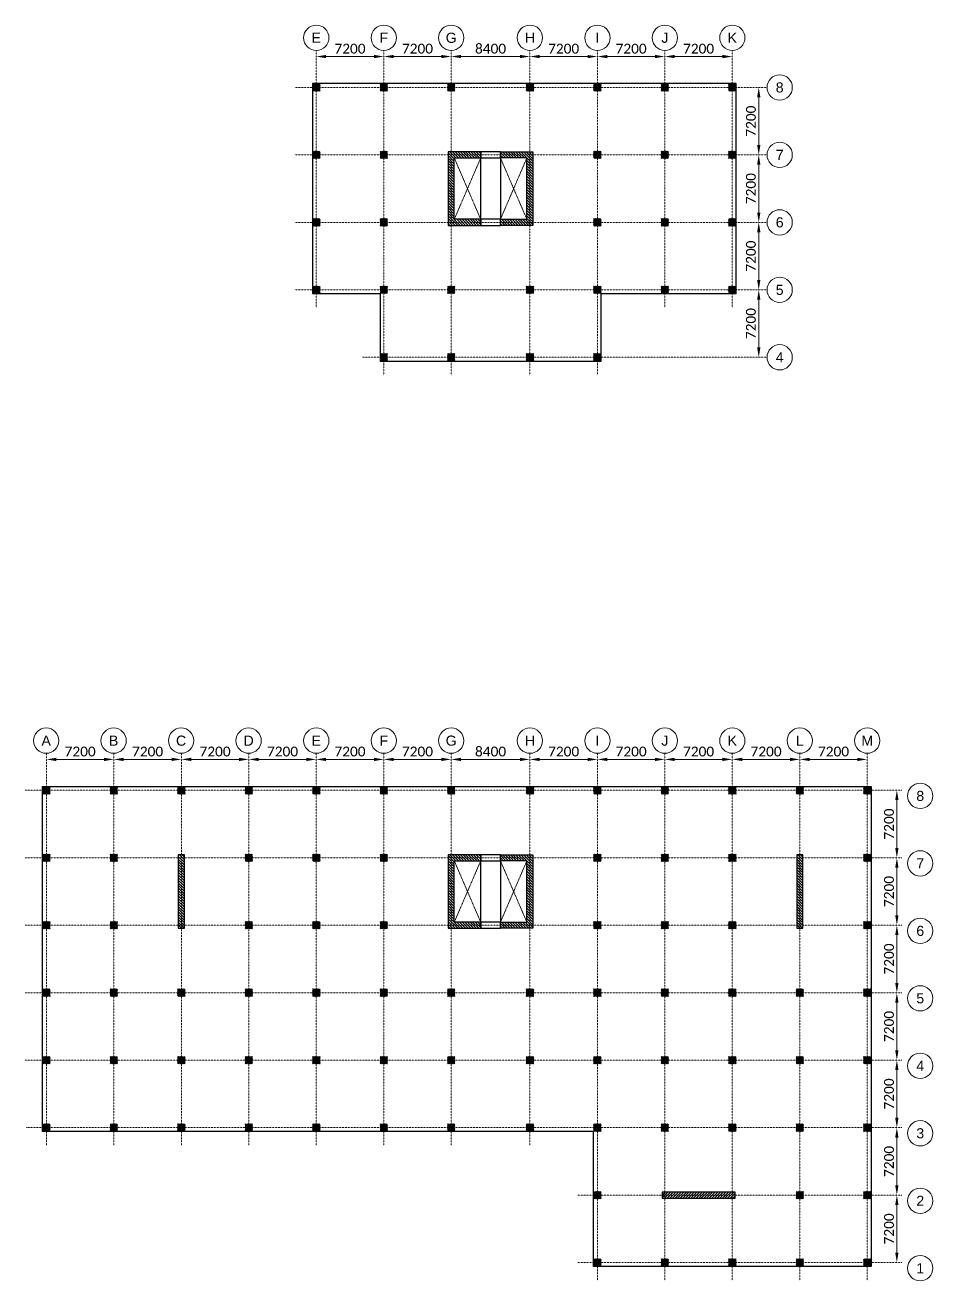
# Model space of a CAD drawing. Header units: inches. Extents: x -30573 to 11520, y -22457 to 4202.
# Drawn here: x -17164 to -13289, y -3703 to 1657 of the extents above; entities that cross this region are included whole.
import ezdxf
from ezdxf.enums import TextEntityAlignment as Align

# ---------------------------------------------------------------- set-up
doc = ezdxf.new("R2010")
doc.units = ezdxf.units.IN
doc.set_wipeout_variables(frame=1)
doc.header["$PDMODE"] = 35
doc.linetypes.add('CENTER2', pattern=[28.575, 19.05, -3.175, 3.175, -3.175])
doc.linetypes.add('HIDDEN2', pattern=[0.1875, 0.125, -0.0625])
doc.layers.get('0').update_dxf_attribs({"lineweight": 70})
doc.layers.get('Defpoints').update_dxf_attribs({"lineweight": 70})
for name, color, linetype, lineweight in [('CONCRETO2', 5, 'Continuous', 30), ('CONCRETO7', 8, 'Continuous', 9), ('Ejes', 8, 'CENTER2', 9), ('NOMBRE EJES', 1, 'Continuous', 13), ('PROY', 8, 'HIDDEN2', 9), ('TEXTO', 1, 'Continuous', 13)]:
    doc.layers.add(name, color=color, linetype=linetype, lineweight=lineweight)
doc.styles.add('C100', font='swisse.ttf', dxfattribs={"height": 0.4})
doc.styles.add('CopyA1_16_XL', font='calibri.ttf', dxfattribs={"height": 42})
doc.dimstyles.new('Copy-PONDERA1_16_XL', dxfattribs={"dimscale": 0, "dimtxt": 42, "dimasz": 42, "dimexe": 1.25, "dimexo": 0.625, "dimgap": 12, "dimtad": 1, "dimdec": 1, "dimrnd": 0.5, "dimzin": 1, "dimdsep": 46, "dimlunit": 4, "dimtxsty": 'CopyA1_16_XL', "dimcen": 0.5, "dimse1": 1, "dimse2": 1, "dimclrd": 256, "dimclrt": 256, "dimadec": 1, "dimazin": 0, "dimtfac": 1, "dimtdec": 1, "dimtmove": 0, "dimatfit": 3, "dimfxl": 1, "dimfrac": 2, "dimlwd": 13, "dimarcsym": 0})
pattern_1 = [(135, (-11898.007, -3720.769), (-5.61266, -5.61266), [])]
pattern_2 = [(135, (-11898.007, -720.769), (-5.61266, -5.61266), [])]

# ---------------------------------------------------------------- blocks, each defined once
blk = doc.blocks.new('*U254')
at = {"layer": 'NOMBRE EJES'}
blk.add_circle((0, -0.5), 0.5, dxfattribs=at)
at = {"layer": 'NOMBRE EJES', "style": 'C100'}
blk.add_attdef('EJE', text='', height=0.4, dxfattribs=at).set_placement((0, -0.5), align=Align.MIDDLE_CENTER)
blk = doc.blocks.new('*U255')
at = {"layer": 'NOMBRE EJES'}
blk.add_circle((0, -0.5), 0.5, dxfattribs=at)
at = {"layer": 'NOMBRE EJES', "style": 'C100'}
blk.add_attdef('EJE', text='', height=0.4, dxfattribs=at).set_placement((0, -0.5), align=Align.MIDDLE_CENTER)
blk = doc.blocks.new('C32x32')
blk.add_wipeout([(-16, -16), (16, -16), (16, 16), (-16, 16)]).dxf.layer = 'CONCRETO2'
at = {"layer": 'CONCRETO7'}
h = blk.add_hatch(dxfattribs=at)
h.set_pattern_fill('ANSI31', color=256)
h.set_pattern_definition([(45, (8374.7102, -1283.7708), (-2.245064, 2.245064), [])])
h.paths.add_polyline_path([(-16, -16), (16, -16), (16, 16), (-16, 16)])
blk = doc.blocks.new('*D1494')
at = {"layer": 'Defpoints', "color": 0, "transparency": 16777216}
for p in [(-15345.5, -1477.2), (-15009.5, -1477.2), (-15009.5, -1477.2)]:
    blk.add_point(p, dxfattribs=at)
at = {"layer": 'TEXTO', "lineweight": 13, "transparency": 16777216}
blk.add_line((-15303.5, -1477.2), (-15051.5, -1477.2), dxfattribs=at)
at = {"layer": 'TEXTO', "transparency": 16777216}
for points in [[(-15303.5, -1470.2), (-15303.5, -1484.2), (-15345.5, -1477.2)], [(-15051.5, -1470.2), (-15051.5, -1484.2), (-15009.5, -1477.2)]]:
    blk.add_solid(points, dxfattribs=at)
at = {"layer": 'TEXTO', "transparency": 16777216, "insert": (-15177.5, -1443.7), "char_height": 42, "attachment_point": 5, "style": 'CopyA1_16_XL'}
blk.add_mtext('8400', dxfattribs=at)
blk = doc.blocks.new('*D1495')
at = {"layer": 'Defpoints', "color": 0, "transparency": 16777216}
for p in [(-17073.5, -1477.2), (-16785.5, -1477.2), (-16785.5, -1477.2)]:
    blk.add_point(p, dxfattribs=at)
at = {"layer": 'TEXTO', "lineweight": 13, "transparency": 16777216}
blk.add_line((-17031.5, -1477.2), (-16827.5, -1477.2), dxfattribs=at)
at = {"layer": 'TEXTO', "transparency": 16777216}
for points in [[(-17031.5, -1470.2), (-17031.5, -1484.2), (-17073.5, -1477.2)], [(-16827.5, -1470.2), (-16827.5, -1484.2), (-16785.5, -1477.2)]]:
    blk.add_solid(points, dxfattribs=at)
at = {"layer": 'TEXTO', "transparency": 16777216, "insert": (-16929.5, -1443.7), "char_height": 42, "attachment_point": 5, "style": 'CopyA1_16_XL'}
blk.add_mtext('7200', dxfattribs=at)
blk = doc.blocks.new('*D1496')
at = {"layer": 'Defpoints', "color": 0, "transparency": 16777216}
for p in [(-13443.2, -3337), (-13443.2, -3337), (-13443.2, -3625)]:
    blk.add_point(p, dxfattribs=at)
at = {"layer": 'TEXTO', "lineweight": 13, "transparency": 16777216}
blk.add_line((-13443.2, -3583), (-13443.2, -3379), dxfattribs=at)
at = {"layer": 'TEXTO', "transparency": 16777216}
for points in [[(-13450.2, -3379), (-13436.2, -3379), (-13443.2, -3337)], [(-13450.2, -3583), (-13436.2, -3583), (-13443.2, -3625)]]:
    blk.add_solid(points, dxfattribs=at)
at = {"layer": 'TEXTO', "transparency": 16777216, "insert": (-13476.7, -3481), "char_height": 42, "attachment_point": 5, "rotation": 90, "style": 'CopyA1_16_XL'}
blk.add_mtext('7200', dxfattribs=at)
blk = doc.blocks.new('*D1478')
at = {"layer": 'Defpoints', "color": 0, "transparency": 16777216}
for p in [(-16785.5, -1477.2), (-16497.5, -1477.2), (-16497.5, -1477.2)]:
    blk.add_point(p, dxfattribs=at)
at = {"layer": 'TEXTO', "lineweight": 13, "transparency": 16777216}
blk.add_line((-16743.5, -1477.2), (-16539.5, -1477.2), dxfattribs=at)
at = {"layer": 'TEXTO', "transparency": 16777216}
for points in [[(-16743.5, -1470.2), (-16743.5, -1484.2), (-16785.5, -1477.2)], [(-16539.5, -1470.2), (-16539.5, -1484.2), (-16497.5, -1477.2)]]:
    blk.add_solid(points, dxfattribs=at)
at = {"layer": 'TEXTO', "transparency": 16777216, "insert": (-16641.5, -1443.7), "char_height": 42, "attachment_point": 5, "style": 'CopyA1_16_XL'}
blk.add_mtext('7200', dxfattribs=at)
blk = doc.blocks.new('*D1479')
at = {"layer": 'Defpoints', "color": 0, "transparency": 16777216}
for p in [(-16497.5, -1477.2), (-16209.5, -1477.2), (-16209.5, -1477.2)]:
    blk.add_point(p, dxfattribs=at)
at = {"layer": 'TEXTO', "lineweight": 13, "transparency": 16777216}
blk.add_line((-16455.5, -1477.2), (-16251.5, -1477.2), dxfattribs=at)
at = {"layer": 'TEXTO', "transparency": 16777216}
for points in [[(-16455.5, -1470.2), (-16455.5, -1484.2), (-16497.5, -1477.2)], [(-16251.5, -1470.2), (-16251.5, -1484.2), (-16209.5, -1477.2)]]:
    blk.add_solid(points, dxfattribs=at)
at = {"layer": 'TEXTO', "transparency": 16777216, "insert": (-16353.5, -1443.7), "char_height": 42, "attachment_point": 5, "style": 'CopyA1_16_XL'}
blk.add_mtext('7200', dxfattribs=at)
blk = doc.blocks.new('*D1480')
at = {"layer": 'Defpoints', "color": 0, "transparency": 16777216}
for p in [(-16209.5, -1477.2), (-15921.5, -1477.2), (-15921.5, -1477.2)]:
    blk.add_point(p, dxfattribs=at)
at = {"layer": 'TEXTO', "lineweight": 13, "transparency": 16777216}
blk.add_line((-16167.5, -1477.2), (-15963.5, -1477.2), dxfattribs=at)
at = {"layer": 'TEXTO', "transparency": 16777216}
for points in [[(-16167.5, -1470.2), (-16167.5, -1484.2), (-16209.5, -1477.2)], [(-15963.5, -1470.2), (-15963.5, -1484.2), (-15921.5, -1477.2)]]:
    blk.add_solid(points, dxfattribs=at)
at = {"layer": 'TEXTO', "transparency": 16777216, "insert": (-16065.5, -1443.7), "char_height": 42, "attachment_point": 5, "style": 'CopyA1_16_XL'}
blk.add_mtext('7200', dxfattribs=at)
blk = doc.blocks.new('*D1481')
at = {"layer": 'Defpoints', "color": 0, "transparency": 16777216}
for p in [(-15921.5, -1477.2), (-15633.5, -1477.2), (-15633.5, -1477.2)]:
    blk.add_point(p, dxfattribs=at)
at = {"layer": 'TEXTO', "lineweight": 13, "transparency": 16777216}
blk.add_line((-15879.5, -1477.2), (-15675.5, -1477.2), dxfattribs=at)
at = {"layer": 'TEXTO', "transparency": 16777216}
for points in [[(-15879.5, -1470.2), (-15879.5, -1484.2), (-15921.5, -1477.2)], [(-15675.5, -1470.2), (-15675.5, -1484.2), (-15633.5, -1477.2)]]:
    blk.add_solid(points, dxfattribs=at)
at = {"layer": 'TEXTO', "transparency": 16777216, "insert": (-15777.5, -1443.7), "char_height": 42, "attachment_point": 5, "style": 'CopyA1_16_XL'}
blk.add_mtext('7200', dxfattribs=at)
blk = doc.blocks.new('*D1482')
at = {"layer": 'Defpoints', "color": 0, "transparency": 16777216}
for p in [(-15633.5, -1477.2), (-15345.5, -1477.2), (-15345.5, -1477.2)]:
    blk.add_point(p, dxfattribs=at)
at = {"layer": 'TEXTO', "lineweight": 13, "transparency": 16777216}
blk.add_line((-15591.5, -1477.2), (-15387.5, -1477.2), dxfattribs=at)
at = {"layer": 'TEXTO', "transparency": 16777216}
for points in [[(-15591.5, -1470.2), (-15591.5, -1484.2), (-15633.5, -1477.2)], [(-15387.5, -1470.2), (-15387.5, -1484.2), (-15345.5, -1477.2)]]:
    blk.add_solid(points, dxfattribs=at)
at = {"layer": 'TEXTO', "transparency": 16777216, "insert": (-15489.5, -1443.7), "char_height": 42, "attachment_point": 5, "style": 'CopyA1_16_XL'}
blk.add_mtext('7200', dxfattribs=at)
blk = doc.blocks.new('*D1483')
at = {"layer": 'Defpoints', "color": 0, "transparency": 16777216}
for p in [(-15009.5, -1477.2), (-14721.5, -1477.2), (-14721.5, -1477.2)]:
    blk.add_point(p, dxfattribs=at)
at = {"layer": 'TEXTO', "lineweight": 13, "transparency": 16777216}
blk.add_line((-14967.5, -1477.2), (-14763.5, -1477.2), dxfattribs=at)
at = {"layer": 'TEXTO', "transparency": 16777216}
for points in [[(-14967.5, -1470.2), (-14967.5, -1484.2), (-15009.5, -1477.2)], [(-14763.5, -1470.2), (-14763.5, -1484.2), (-14721.5, -1477.2)]]:
    blk.add_solid(points, dxfattribs=at)
at = {"layer": 'TEXTO', "transparency": 16777216, "insert": (-14865.5, -1443.7), "char_height": 42, "attachment_point": 5, "style": 'CopyA1_16_XL'}
blk.add_mtext('7200', dxfattribs=at)
blk = doc.blocks.new('*D1484')
at = {"layer": 'Defpoints', "color": 0, "transparency": 16777216}
for p in [(-14721.5, -1477.2), (-14433.5, -1477.2), (-14433.5, -1477.2)]:
    blk.add_point(p, dxfattribs=at)
at = {"layer": 'TEXTO', "lineweight": 13, "transparency": 16777216}
blk.add_line((-14679.5, -1477.2), (-14475.5, -1477.2), dxfattribs=at)
at = {"layer": 'TEXTO', "transparency": 16777216}
for points in [[(-14679.5, -1470.2), (-14679.5, -1484.2), (-14721.5, -1477.2)], [(-14475.5, -1470.2), (-14475.5, -1484.2), (-14433.5, -1477.2)]]:
    blk.add_solid(points, dxfattribs=at)
at = {"layer": 'TEXTO', "transparency": 16777216, "insert": (-14577.5, -1443.7), "char_height": 42, "attachment_point": 5, "style": 'CopyA1_16_XL'}
blk.add_mtext('7200', dxfattribs=at)
blk = doc.blocks.new('*D1485')
at = {"layer": 'Defpoints', "color": 0, "transparency": 16777216}
for p in [(-14433.5, -1477.2), (-14145.5, -1477.2), (-14145.5, -1477.2)]:
    blk.add_point(p, dxfattribs=at)
at = {"layer": 'TEXTO', "lineweight": 13, "transparency": 16777216}
blk.add_line((-14391.5, -1477.2), (-14187.5, -1477.2), dxfattribs=at)
at = {"layer": 'TEXTO', "transparency": 16777216}
for points in [[(-14391.5, -1470.2), (-14391.5, -1484.2), (-14433.5, -1477.2)], [(-14187.5, -1470.2), (-14187.5, -1484.2), (-14145.5, -1477.2)]]:
    blk.add_solid(points, dxfattribs=at)
at = {"layer": 'TEXTO', "transparency": 16777216, "insert": (-14289.5, -1443.7), "char_height": 42, "attachment_point": 5, "style": 'CopyA1_16_XL'}
blk.add_mtext('7200', dxfattribs=at)
blk = doc.blocks.new('*D1486')
at = {"layer": 'Defpoints', "color": 0, "transparency": 16777216}
for p in [(-14145.5, -1477.2), (-13857.5, -1477.2), (-13857.5, -1477.2)]:
    blk.add_point(p, dxfattribs=at)
at = {"layer": 'TEXTO', "lineweight": 13, "transparency": 16777216}
blk.add_line((-14103.5, -1477.2), (-13899.5, -1477.2), dxfattribs=at)
at = {"layer": 'TEXTO', "transparency": 16777216}
for points in [[(-14103.5, -1470.2), (-14103.5, -1484.2), (-14145.5, -1477.2)], [(-13899.5, -1470.2), (-13899.5, -1484.2), (-13857.5, -1477.2)]]:
    blk.add_solid(points, dxfattribs=at)
at = {"layer": 'TEXTO', "transparency": 16777216, "insert": (-14001.5, -1443.7), "char_height": 42, "attachment_point": 5, "style": 'CopyA1_16_XL'}
blk.add_mtext('7200', dxfattribs=at)
blk = doc.blocks.new('*D1487')
at = {"layer": 'Defpoints', "color": 0, "transparency": 16777216}
for p in [(-13857.5, -1477.2), (-13569.5, -1477.2), (-13569.5, -1477.2)]:
    blk.add_point(p, dxfattribs=at)
at = {"layer": 'TEXTO', "lineweight": 13, "transparency": 16777216}
blk.add_line((-13815.5, -1477.2), (-13611.5, -1477.2), dxfattribs=at)
at = {"layer": 'TEXTO', "transparency": 16777216}
for points in [[(-13815.5, -1470.2), (-13815.5, -1484.2), (-13857.5, -1477.2)], [(-13611.5, -1470.2), (-13611.5, -1484.2), (-13569.5, -1477.2)]]:
    blk.add_solid(points, dxfattribs=at)
at = {"layer": 'TEXTO', "transparency": 16777216, "insert": (-13713.5, -1443.7), "char_height": 42, "attachment_point": 5, "style": 'CopyA1_16_XL'}
blk.add_mtext('7200', dxfattribs=at)
blk = doc.blocks.new('*D1488')
at = {"layer": 'Defpoints', "color": 0, "transparency": 16777216}
for p in [(-13443.2, -3049), (-13443.2, -3049), (-13443.2, -3337)]:
    blk.add_point(p, dxfattribs=at)
at = {"layer": 'TEXTO', "lineweight": 13, "transparency": 16777216}
blk.add_line((-13443.2, -3295), (-13443.2, -3091), dxfattribs=at)
at = {"layer": 'TEXTO', "transparency": 16777216}
for points in [[(-13450.2, -3091), (-13436.2, -3091), (-13443.2, -3049)], [(-13450.2, -3295), (-13436.2, -3295), (-13443.2, -3337)]]:
    blk.add_solid(points, dxfattribs=at)
at = {"layer": 'TEXTO', "transparency": 16777216, "insert": (-13476.7, -3193), "char_height": 42, "attachment_point": 5, "rotation": 90, "style": 'CopyA1_16_XL'}
blk.add_mtext('7200', dxfattribs=at)
blk = doc.blocks.new('*D1489')
at = {"layer": 'Defpoints', "color": 0, "transparency": 16777216}
for p in [(-13443.2, -2761), (-13443.2, -2761), (-13443.2, -3049)]:
    blk.add_point(p, dxfattribs=at)
at = {"layer": 'TEXTO', "lineweight": 13, "transparency": 16777216}
blk.add_line((-13443.2, -3007), (-13443.2, -2803), dxfattribs=at)
at = {"layer": 'TEXTO', "transparency": 16777216}
for points in [[(-13450.2, -2803), (-13436.2, -2803), (-13443.2, -2761)], [(-13450.2, -3007), (-13436.2, -3007), (-13443.2, -3049)]]:
    blk.add_solid(points, dxfattribs=at)
at = {"layer": 'TEXTO', "transparency": 16777216, "insert": (-13476.7, -2905), "char_height": 42, "attachment_point": 5, "rotation": 90, "style": 'CopyA1_16_XL'}
blk.add_mtext('7200', dxfattribs=at)
blk = doc.blocks.new('*D1490')
at = {"layer": 'Defpoints', "color": 0, "transparency": 16777216}
for p in [(-13443.2, -2473), (-13443.2, -2473), (-13443.2, -2761)]:
    blk.add_point(p, dxfattribs=at)
at = {"layer": 'TEXTO', "lineweight": 13, "transparency": 16777216}
blk.add_line((-13443.2, -2719), (-13443.2, -2515), dxfattribs=at)
at = {"layer": 'TEXTO', "transparency": 16777216}
for points in [[(-13450.2, -2515), (-13436.2, -2515), (-13443.2, -2473)], [(-13450.2, -2719), (-13436.2, -2719), (-13443.2, -2761)]]:
    blk.add_solid(points, dxfattribs=at)
at = {"layer": 'TEXTO', "transparency": 16777216, "insert": (-13476.7, -2617), "char_height": 42, "attachment_point": 5, "rotation": 90, "style": 'CopyA1_16_XL'}
blk.add_mtext('7200', dxfattribs=at)
blk = doc.blocks.new('*D1491')
at = {"layer": 'Defpoints', "color": 0, "transparency": 16777216}
for p in [(-13443.2, -2185), (-13443.2, -2185), (-13443.2, -2473)]:
    blk.add_point(p, dxfattribs=at)
at = {"layer": 'TEXTO', "lineweight": 13, "transparency": 16777216}
blk.add_line((-13443.2, -2431), (-13443.2, -2227), dxfattribs=at)
at = {"layer": 'TEXTO', "transparency": 16777216}
for points in [[(-13450.2, -2227), (-13436.2, -2227), (-13443.2, -2185)], [(-13450.2, -2431), (-13436.2, -2431), (-13443.2, -2473)]]:
    blk.add_solid(points, dxfattribs=at)
at = {"layer": 'TEXTO', "transparency": 16777216, "insert": (-13476.7, -2329), "char_height": 42, "attachment_point": 5, "rotation": 90, "style": 'CopyA1_16_XL'}
blk.add_mtext('7200', dxfattribs=at)
blk = doc.blocks.new('*D1492')
at = {"layer": 'Defpoints', "color": 0, "transparency": 16777216}
for p in [(-13443.2, -1897), (-13443.2, -1897), (-13443.2, -2185)]:
    blk.add_point(p, dxfattribs=at)
at = {"layer": 'TEXTO', "lineweight": 13, "transparency": 16777216}
blk.add_line((-13443.2, -2143), (-13443.2, -1939), dxfattribs=at)
at = {"layer": 'TEXTO', "transparency": 16777216}
for points in [[(-13450.2, -1939), (-13436.2, -1939), (-13443.2, -1897)], [(-13450.2, -2143), (-13436.2, -2143), (-13443.2, -2185)]]:
    blk.add_solid(points, dxfattribs=at)
at = {"layer": 'TEXTO', "transparency": 16777216, "insert": (-13476.7, -2041), "char_height": 42, "attachment_point": 5, "rotation": 90, "style": 'CopyA1_16_XL'}
blk.add_mtext('7200', dxfattribs=at)
blk = doc.blocks.new('*D1493')
at = {"layer": 'Defpoints', "color": 0, "transparency": 16777216}
for p in [(-13443.2, -1609), (-13443.2, -1609), (-13443.2, -1897)]:
    blk.add_point(p, dxfattribs=at)
at = {"layer": 'TEXTO', "lineweight": 13, "transparency": 16777216}
blk.add_line((-13443.2, -1855), (-13443.2, -1651), dxfattribs=at)
at = {"layer": 'TEXTO', "transparency": 16777216}
for points in [[(-13450.2, -1651), (-13436.2, -1651), (-13443.2, -1609)], [(-13450.2, -1855), (-13436.2, -1855), (-13443.2, -1897)]]:
    blk.add_solid(points, dxfattribs=at)
at = {"layer": 'TEXTO', "transparency": 16777216, "insert": (-13476.7, -1753), "char_height": 42, "attachment_point": 5, "rotation": 90, "style": 'CopyA1_16_XL'}
blk.add_mtext('7200', dxfattribs=at)
blk = doc.blocks.new('*D1497')
at = {"layer": 'Defpoints', "color": 0, "transparency": 16777216}
for p in [(-15345.5, 1522.8), (-15009.5, 1522.8), (-15009.5, 1522.8)]:
    blk.add_point(p, dxfattribs=at)
at = {"layer": 'TEXTO', "lineweight": 13, "transparency": 16777216}
blk.add_line((-15303.5, 1522.8), (-15051.5, 1522.8), dxfattribs=at)
at = {"layer": 'TEXTO', "transparency": 16777216}
for points in [[(-15303.5, 1529.8), (-15303.5, 1515.8), (-15345.5, 1522.8)], [(-15051.5, 1529.8), (-15051.5, 1515.8), (-15009.5, 1522.8)]]:
    blk.add_solid(points, dxfattribs=at)
at = {"layer": 'TEXTO', "transparency": 16777216, "insert": (-15177.5, 1556.3), "char_height": 42, "attachment_point": 5, "style": 'CopyA1_16_XL'}
blk.add_mtext('8400', dxfattribs=at)
blk = doc.blocks.new('*D1498')
at = {"layer": 'Defpoints', "color": 0, "transparency": 16777216}
for p in [(-15921.5, 1522.8), (-15633.5, 1522.8), (-15633.5, 1522.8)]:
    blk.add_point(p, dxfattribs=at)
at = {"layer": 'TEXTO', "lineweight": 13, "transparency": 16777216}
blk.add_line((-15879.5, 1522.8), (-15675.5, 1522.8), dxfattribs=at)
at = {"layer": 'TEXTO', "transparency": 16777216}
for points in [[(-15879.5, 1529.8), (-15879.5, 1515.8), (-15921.5, 1522.8)], [(-15675.5, 1529.8), (-15675.5, 1515.8), (-15633.5, 1522.8)]]:
    blk.add_solid(points, dxfattribs=at)
at = {"layer": 'TEXTO', "transparency": 16777216, "insert": (-15777.5, 1556.3), "char_height": 42, "attachment_point": 5, "style": 'CopyA1_16_XL'}
blk.add_mtext('7200', dxfattribs=at)
blk = doc.blocks.new('*D1499')
at = {"layer": 'Defpoints', "color": 0, "transparency": 16777216}
for p in [(-15633.5, 1522.8), (-15345.5, 1522.8), (-15345.5, 1522.8)]:
    blk.add_point(p, dxfattribs=at)
at = {"layer": 'TEXTO', "lineweight": 13, "transparency": 16777216}
blk.add_line((-15591.5, 1522.8), (-15387.5, 1522.8), dxfattribs=at)
at = {"layer": 'TEXTO', "transparency": 16777216}
for points in [[(-15591.5, 1529.8), (-15591.5, 1515.8), (-15633.5, 1522.8)], [(-15387.5, 1529.8), (-15387.5, 1515.8), (-15345.5, 1522.8)]]:
    blk.add_solid(points, dxfattribs=at)
at = {"layer": 'TEXTO', "transparency": 16777216, "insert": (-15489.5, 1556.3), "char_height": 42, "attachment_point": 5, "style": 'CopyA1_16_XL'}
blk.add_mtext('7200', dxfattribs=at)
blk = doc.blocks.new('*D1500')
at = {"layer": 'Defpoints', "color": 0, "transparency": 16777216}
for p in [(-15009.5, 1522.8), (-14721.5, 1522.8), (-14721.5, 1522.8)]:
    blk.add_point(p, dxfattribs=at)
at = {"layer": 'TEXTO', "lineweight": 13, "transparency": 16777216}
blk.add_line((-14967.5, 1522.8), (-14763.5, 1522.8), dxfattribs=at)
at = {"layer": 'TEXTO', "transparency": 16777216}
for points in [[(-14967.5, 1529.8), (-14967.5, 1515.8), (-15009.5, 1522.8)], [(-14763.5, 1529.8), (-14763.5, 1515.8), (-14721.5, 1522.8)]]:
    blk.add_solid(points, dxfattribs=at)
at = {"layer": 'TEXTO', "transparency": 16777216, "insert": (-14865.5, 1556.3), "char_height": 42, "attachment_point": 5, "style": 'CopyA1_16_XL'}
blk.add_mtext('7200', dxfattribs=at)
blk = doc.blocks.new('*D1501')
at = {"layer": 'Defpoints', "color": 0, "transparency": 16777216}
for p in [(-14721.5, 1522.8), (-14433.5, 1522.8), (-14433.5, 1522.8)]:
    blk.add_point(p, dxfattribs=at)
at = {"layer": 'TEXTO', "lineweight": 13, "transparency": 16777216}
blk.add_line((-14679.5, 1522.8), (-14475.5, 1522.8), dxfattribs=at)
at = {"layer": 'TEXTO', "transparency": 16777216}
for points in [[(-14679.5, 1529.8), (-14679.5, 1515.8), (-14721.5, 1522.8)], [(-14475.5, 1529.8), (-14475.5, 1515.8), (-14433.5, 1522.8)]]:
    blk.add_solid(points, dxfattribs=at)
at = {"layer": 'TEXTO', "transparency": 16777216, "insert": (-14577.5, 1556.3), "char_height": 42, "attachment_point": 5, "style": 'CopyA1_16_XL'}
blk.add_mtext('7200', dxfattribs=at)
blk = doc.blocks.new('*D1502')
at = {"layer": 'Defpoints', "color": 0, "transparency": 16777216}
for p in [(-14433.5, 1522.8), (-14145.5, 1522.8), (-14145.5, 1522.8)]:
    blk.add_point(p, dxfattribs=at)
at = {"layer": 'TEXTO', "lineweight": 13, "transparency": 16777216}
blk.add_line((-14391.5, 1522.8), (-14187.5, 1522.8), dxfattribs=at)
at = {"layer": 'TEXTO', "transparency": 16777216}
for points in [[(-14391.5, 1529.8), (-14391.5, 1515.8), (-14433.5, 1522.8)], [(-14187.5, 1529.8), (-14187.5, 1515.8), (-14145.5, 1522.8)]]:
    blk.add_solid(points, dxfattribs=at)
at = {"layer": 'TEXTO', "transparency": 16777216, "insert": (-14289.5, 1556.3), "char_height": 42, "attachment_point": 5, "style": 'CopyA1_16_XL'}
blk.add_mtext('7200', dxfattribs=at)
blk = doc.blocks.new('*D1503')
at = {"layer": 'Defpoints', "color": 0, "transparency": 16777216}
for p in [(-14032.7, 527), (-14032.7, 527), (-14032.7, 239)]:
    blk.add_point(p, dxfattribs=at)
at = {"layer": 'TEXTO', "lineweight": 13, "transparency": 16777216}
blk.add_line((-14032.7, 281), (-14032.7, 485), dxfattribs=at)
at = {"layer": 'TEXTO', "transparency": 16777216}
for points in [[(-14039.7, 485), (-14025.7, 485), (-14032.7, 527)], [(-14039.7, 281), (-14025.7, 281), (-14032.7, 239)]]:
    blk.add_solid(points, dxfattribs=at)
at = {"layer": 'TEXTO', "transparency": 16777216, "insert": (-14066.2, 383), "char_height": 42, "attachment_point": 5, "rotation": 90, "style": 'CopyA1_16_XL'}
blk.add_mtext('7200', dxfattribs=at)
blk = doc.blocks.new('*D1504')
at = {"layer": 'Defpoints', "color": 0, "transparency": 16777216}
for p in [(-14032.7, 815), (-14032.7, 815), (-14032.7, 527)]:
    blk.add_point(p, dxfattribs=at)
at = {"layer": 'TEXTO', "lineweight": 13, "transparency": 16777216}
blk.add_line((-14032.7, 569), (-14032.7, 773), dxfattribs=at)
at = {"layer": 'TEXTO', "transparency": 16777216}
for points in [[(-14039.7, 773), (-14025.7, 773), (-14032.7, 815)], [(-14039.7, 569), (-14025.7, 569), (-14032.7, 527)]]:
    blk.add_solid(points, dxfattribs=at)
at = {"layer": 'TEXTO', "transparency": 16777216, "insert": (-14066.2, 671), "char_height": 42, "attachment_point": 5, "rotation": 90, "style": 'CopyA1_16_XL'}
blk.add_mtext('7200', dxfattribs=at)
blk = doc.blocks.new('*D1505')
at = {"layer": 'Defpoints', "color": 0, "transparency": 16777216}
for p in [(-14032.7, 1103), (-14032.7, 1103), (-14032.7, 815)]:
    blk.add_point(p, dxfattribs=at)
at = {"layer": 'TEXTO', "lineweight": 13, "transparency": 16777216}
blk.add_line((-14032.7, 857), (-14032.7, 1061), dxfattribs=at)
at = {"layer": 'TEXTO', "transparency": 16777216}
for points in [[(-14039.7, 1061), (-14025.7, 1061), (-14032.7, 1103)], [(-14039.7, 857), (-14025.7, 857), (-14032.7, 815)]]:
    blk.add_solid(points, dxfattribs=at)
at = {"layer": 'TEXTO', "transparency": 16777216, "insert": (-14066.2, 959), "char_height": 42, "attachment_point": 5, "rotation": 90, "style": 'CopyA1_16_XL'}
blk.add_mtext('7200', dxfattribs=at)
blk = doc.blocks.new('*D1506')
at = {"layer": 'Defpoints', "color": 0, "transparency": 16777216}
for p in [(-14032.7, 1391), (-14032.7, 1391), (-14032.7, 1103)]:
    blk.add_point(p, dxfattribs=at)
at = {"layer": 'TEXTO', "lineweight": 13, "transparency": 16777216}
blk.add_line((-14032.7, 1145), (-14032.7, 1349), dxfattribs=at)
at = {"layer": 'TEXTO', "transparency": 16777216}
for points in [[(-14039.7, 1349), (-14025.7, 1349), (-14032.7, 1391)], [(-14039.7, 1145), (-14025.7, 1145), (-14032.7, 1103)]]:
    blk.add_solid(points, dxfattribs=at)
at = {"layer": 'TEXTO', "transparency": 16777216, "insert": (-14066.2, 1247), "char_height": 42, "attachment_point": 5, "rotation": 90, "style": 'CopyA1_16_XL'}
blk.add_mtext('7200', dxfattribs=at)

msp = doc.modelspace()

# ---------------------------------------------------------------- hatches: boundary and pattern name
at = {"layer": 'CONCRETO7'}
h = msp.add_hatch(dxfattribs=at)
h.set_pattern_fill('ANSI31', color=256, scale=2.5, angle=90)
h.set_pattern_definition(pattern_2)
h.paths.add_polyline_path([(-15219.504, 828.032), (-15332.504, 828.032), (-15332.504, 1090.032), (-15219.504, 1090.032), (-15219.504, 1116.032), (-15358.504, 1116.032), (-15358.504, 802.032), (-15219.504, 802.032)])
h = msp.add_hatch(dxfattribs=at)
h.set_pattern_fill('ANSI31', color=256, scale=2.5, angle=90)
h.set_pattern_definition(pattern_2)
h.paths.add_polyline_path([(-15135.504, 828.032), (-15022.504, 828.032), (-15022.504, 1090.032), (-15135.504, 1090.032), (-15135.504, 1116.032), (-14996.504, 1116.032), (-14996.504, 802.032), (-15135.504, 802.032)])
h = msp.add_hatch(dxfattribs=at)
h.set_pattern_fill('ANSI31', color=256, scale=2.5, angle=90)
h.set_pattern_definition([(135, (-10160.536, -16222.289), (-5.61266, -5.61266), [])])
h.paths.add_polyline_path([(-16510.504, -1884.968), (-16510.504, -2196.968), (-16484.504, -2196.968), (-16484.504, -1884.968)])
h = msp.add_hatch(dxfattribs=at)
h.set_pattern_fill('ANSI31', color=256, scale=2.5, angle=90)
h.set_pattern_definition(pattern_1)
h.paths.add_polyline_path([(-15219.504, -2171.968), (-15332.504, -2171.968), (-15332.504, -1909.968), (-15219.504, -1909.968), (-15219.504, -1883.968), (-15358.504, -1883.968), (-15358.504, -2197.968), (-15219.504, -2197.968)])
h = msp.add_hatch(dxfattribs=at)
h.set_pattern_fill('ANSI31', color=256, scale=2.5, angle=90)
h.set_pattern_definition(pattern_1)
h.paths.add_polyline_path([(-15135.504, -2171.968), (-15022.504, -2171.968), (-15022.504, -1909.968), (-15135.504, -1909.968), (-15135.504, -1883.968), (-14996.504, -1883.968), (-14996.504, -2197.968), (-15135.504, -2197.968)])
h = msp.add_hatch(dxfattribs=at)
h.set_pattern_fill('ANSI31', color=256, scale=2.5, angle=90)
h.set_pattern_definition([(135, (-7520.536, -16222.289), (-5.61266, -5.61266), [])])
h.paths.add_polyline_path([(-13870.504, -1884.968), (-13870.504, -2196.968), (-13844.504, -2196.968), (-13844.504, -1884.968)])
h = msp.add_hatch(dxfattribs=at)
h.set_pattern_fill('ANSI31', color=256, scale=2.5)
h.set_pattern_definition([(45, (-28470.8255, -9673.935), (-5.61266, 5.61266), [])])
h.paths.add_polyline_path([(-14133.504, -3323.968), (-14445.504, -3323.968), (-14445.504, -3349.968), (-14133.504, -3349.968)])

# ---------------------------------------------------------------- linework, layer by layer
at = {"layer": 'CONCRETO2'}
for p, q in [((-15219.504, 828.032), (-15219.504, 1090.032)), ((-15135.504, 1090.032), (-15135.504, 828.032)), ((-15219.504, -2171.968), (-15219.504, -1909.968)), ((-15135.504, -1909.968), (-15135.504, -2171.968))]:
    msp.add_line(p, q, dxfattribs=at)
for points in [[(-15937.504, 1407.032), (-15937.504, 511.032), (-15649.504, 511.032), (-15649.504, 223.032), (-14705.504, 223.032), (-14705.504, 511.032), (-14129.504, 511.032), (-14129.504, 1407.032)], [(-15219.504, 828.032), (-15332.504, 828.032), (-15332.504, 1090.032), (-15219.504, 1090.032), (-15219.504, 1116.032), (-15358.504, 1116.032), (-15358.504, 802.032), (-15219.504, 802.032)], [(-15219.504, 1090.032), (-15135.504, 1090.032), (-15135.504, 1116.032), (-15219.504, 1116.032)], [(-15135.504, 828.032), (-15022.504, 828.032), (-15022.504, 1090.032), (-15135.504, 1090.032), (-15135.504, 1116.032), (-14996.504, 1116.032), (-14996.504, 802.032), (-15135.504, 802.032)], [(-15219.504, 802.032), (-15135.504, 802.032), (-15135.504, 828.032), (-15219.504, 828.032)], [(-14737.504, -3640.968), (-14737.504, -3064.968), (-17089.504, -3064.968), (-17089.504, -1592.968), (-13553.504, -1592.968), (-13553.504, -3640.968)], [(-16510.504, -1884.968), (-16510.504, -2196.968), (-16484.504, -2196.968), (-16484.504, -1884.968)], [(-15219.504, -2171.968), (-15332.504, -2171.968), (-15332.504, -1909.968), (-15219.504, -1909.968), (-15219.504, -1883.968), (-15358.504, -1883.968), (-15358.504, -2197.968), (-15219.504, -2197.968)], [(-15219.504, -1909.968), (-15135.504, -1909.968), (-15135.504, -1883.968), (-15219.504, -1883.968)], [(-15135.504, -2171.968), (-15022.504, -2171.968), (-15022.504, -1909.968), (-15135.504, -1909.968), (-15135.504, -1883.968), (-14996.504, -1883.968), (-14996.504, -2197.968), (-15135.504, -2197.968)], [(-13870.504, -1884.968), (-13870.504, -2196.968), (-13844.504, -2196.968), (-13844.504, -1884.968)], [(-15219.504, -2197.968), (-15135.504, -2197.968), (-15135.504, -2171.968), (-15219.504, -2171.968)], [(-14133.504, -3323.968), (-14445.504, -3323.968), (-14445.504, -3349.968), (-14133.504, -3349.968)]]:
    msp.add_lwpolyline(points, close=True, dxfattribs=at)
at = {"layer": 'Defpoints'}
msp.add_point((-17073.504, -624.968), dxfattribs=at)
at = {"layer": 'Ejes', "ltscale": 0.005}
for p, q in [((-15921.504, 1548.922), (-15921.504, 451.364)), ((-15633.504, 1548.922), (-15633.504, 163.364)), ((-15345.504, 1548.922), (-15345.504, 163.364)), ((-15009.504, 1548.922), (-15009.504, 163.364)), ((-14721.504, 1548.922), (-14721.504, 163.364)), ((-14433.504, 1548.922), (-14433.504, 451.364)), ((-14145.504, 1548.922), (-14145.504, 451.364)), ((-13997.398, 1391.032), (-16012.416, 1391.032)), ((-13997.398, 1103.032), (-16012.416, 1103.032)), ((-13997.398, 815.032), (-16012.416, 815.032)), ((-13997.398, 527.032), (-16012.416, 527.032)), ((-13997.398, 239.032), (-15724.416, 239.032)), ((-17073.504, -1451.078), (-17073.504, -3124.636)), ((-16785.504, -1451.078), (-16785.504, -3124.636)), ((-16497.504, -1451.078), (-16497.504, -3124.636)), ((-16209.504, -1451.078), (-16209.504, -3124.636)), ((-15921.504, -1451.078), (-15921.504, -3124.636)), ((-15633.504, -1451.078), (-15633.504, -3124.636)), ((-15345.504, -1451.078), (-15345.504, -3124.636)), ((-15009.504, -1451.078), (-15009.504, -3124.636)), ((-14721.504, -1451.078), (-14721.504, -3700.636)), ((-14433.504, -1451.078), (-14433.504, -3700.636)), ((-14145.504, -1451.078), (-14145.504, -3700.636)), ((-13857.504, -1451.078), (-13857.504, -3700.636)), ((-13569.504, -1451.078), (-13569.504, -3700.636)), ((-13421.398, -1608.968), (-17164.416, -1608.968)), ((-13421.398, -1896.968), (-17164.416, -1896.968)), ((-13421.398, -2184.968), (-17164.416, -2184.968)), ((-13421.398, -2472.968), (-17164.416, -2472.968)), ((-13421.398, -2760.968), (-17164.416, -2760.968)), ((-13421.398, -3048.968), (-17160.416, -3048.968)), ((-13421.398, -3336.968), (-14808.416, -3336.968)), ((-13421.398, -3624.968), (-14808.416, -3624.968))]:
    msp.add_line(p, q, dxfattribs=at)
at = {"layer": 'PROY', "ltscale": 0.1}
for p, q in [((-15219.504, 828.032), (-15332.504, 1090.032)), ((-15219.504, 1090.032), (-15332.504, 828.032)), ((-15022.504, 828.032), (-15135.504, 1090.032)), ((-15022.504, 1090.032), (-15135.504, 828.032)), ((-15219.504, -2171.968), (-15332.504, -1909.968)), ((-15219.504, -1909.968), (-15332.504, -2171.968)), ((-15022.504, -2171.968), (-15135.504, -1909.968)), ((-15022.504, -1909.968), (-15135.504, -2171.968))]:
    msp.add_line(p, q, dxfattribs=at)

# ---------------------------------------------------------------- block references
at = {"xscale": 108, "yscale": 108, "zscale": 108}
for name, p, values in [('*U255', (-15921.504, 1656.922), {'EJE': 'E'}), ('*U255', (-15633.504, 1656.922), {'EJE': 'F'}), ('*U255', (-15345.504, 1656.922), {'EJE': 'G'}), ('*U255', (-15009.504, 1656.922), {'EJE': 'H'}), ('*U255', (-14721.504, 1656.922), {'EJE': 'I'}), ('*U255', (-14433.504, 1656.922), {'EJE': 'J'}), ('*U255', (-14145.504, 1656.922), {'EJE': 'K'}), ('*U254', (-13943.398, 1445.032), {'EJE': '8'}), ('*U254', (-13943.398, 1157.032), {'EJE': '7'}), ('*U254', (-13943.398, 869.032), {'EJE': '6'}), ('*U254', (-13943.398, 581.032), {'EJE': '5'}), ('*U254', (-13943.398, 293.032), {'EJE': '4'}), ('*U254', (-17074.577, -1343.096), {'EJE': 'A'}), ('*U254', (-16786.577, -1343.096), {'EJE': 'B'}), ('*U254', (-16498.577, -1343.096), {'EJE': 'C'}), ('*U254', (-16210.219, -1343.092), {'EJE': 'D'}), ('*U255', (-15921.504, -1343.078), {'EJE': 'E'}), ('*U255', (-15633.504, -1343.078), {'EJE': 'F'}), ('*U255', (-15345.504, -1343.078), {'EJE': 'G'}), ('*U255', (-15009.504, -1343.078), {'EJE': 'H'}), ('*U255', (-14721.504, -1343.078), {'EJE': 'I'}), ('*U255', (-14433.504, -1343.078), {'EJE': 'J'}), ('*U255', (-14145.504, -1343.078), {'EJE': 'K'}), ('*U255', (-13857.504, -1343.078), {'EJE': 'L'}), ('*U255', (-13569.504, -1343.078), {'EJE': 'M'}), ('*U254', (-13343.398, -1578.968), {'EJE': '8'}), ('*U254', (-13343.398, -1866.968), {'EJE': '7'}), ('*U254', (-13343.398, -2154.968), {'EJE': '6'}), ('*U254', (-13343.398, -2442.968), {'EJE': '5'}), ('*U254', (-13343.398, -2730.968), {'EJE': '4'}), ('*U254', (-13343.398, -3018.968), {'EJE': '3'}), ('*U254', (-13343.398, -3306.968), {'EJE': '2'}), ('*U254', (-13343.398, -3594.968), {'EJE': '1'})]:
    msp.add_blockref(name, p, dxfattribs=at).add_auto_attribs(values)

# ---------------------------------------------------------------- dimensions: what is measured, and where the dimension line sits
at = {"layer": 'TEXTO'}
for p1, p2, text, picture, middle in [((-15921.504, 1522.759), (-15633.504, 1522.759), '7200', '*D1498', (-15777.504, 1556.276)), ((-15633.504, 1522.759), (-15345.504, 1522.759), '7200', '*D1499', (-15489.504, 1556.276)), ((-15345.504, 1522.759), (-15009.504, 1522.759), '8400', '*D1497', (-15177.504, 1556.276)), ((-15009.504, 1522.759), (-14721.504, 1522.759), '7200', '*D1500', (-14865.504, 1556.276)), ((-14721.504, 1522.759), (-14433.504, 1522.759), '7200', '*D1501', (-14577.504, 1556.276)), ((-14433.504, 1522.759), (-14145.504, 1522.759), '7200', '*D1502', (-14289.504, 1556.276)), ((-14032.663, 1103.032), (-14032.663, 1391.032), '7200', '*D1506', (-14066.18, 1247.032)), ((-14032.663, 815.032), (-14032.663, 1103.032), '7200', '*D1505', (-14066.18, 959.032)), ((-14032.663, 527.032), (-14032.663, 815.032), '7200', '*D1504', (-14066.18, 671.032)), ((-14032.663, 239.032), (-14032.663, 527.032), '7200', '*D1503', (-14066.18, 383.032)), ((-17073.504, -1477.241), (-16785.504, -1477.241), '7200', '*D1495', (-16929.504, -1443.724)), ((-16785.504, -1477.241), (-16497.504, -1477.241), '7200', '*D1478', (-16641.504, -1443.724)), ((-16497.504, -1477.241), (-16209.504, -1477.241), '7200', '*D1479', (-16353.504, -1443.724)), ((-16209.504, -1477.241), (-15921.504, -1477.241), '7200', '*D1480', (-16065.504, -1443.724)), ((-15921.504, -1477.241), (-15633.504, -1477.241), '7200', '*D1481', (-15777.504, -1443.724)), ((-15633.504, -1477.241), (-15345.504, -1477.241), '7200', '*D1482', (-15489.504, -1443.724)), ((-15345.504, -1477.241), (-15009.504, -1477.241), '8400', '*D1494', (-15177.504, -1443.724)), ((-15009.504, -1477.241), (-14721.504, -1477.241), '7200', '*D1483', (-14865.504, -1443.724)), ((-14721.504, -1477.241), (-14433.504, -1477.241), '7200', '*D1484', (-14577.504, -1443.724)), ((-14433.504, -1477.241), (-14145.504, -1477.241), '7200', '*D1485', (-14289.504, -1443.724)), ((-14145.504, -1477.241), (-13857.504, -1477.241), '7200', '*D1486', (-14001.504, -1443.724)), ((-13857.504, -1477.241), (-13569.504, -1477.241), '7200', '*D1487', (-13713.504, -1443.724)), ((-13443.19, -1896.968), (-13443.19, -1608.968), '7200', '*D1493', (-13476.707, -1752.968)), ((-13443.19, -2184.968), (-13443.19, -1896.968), '7200', '*D1492', (-13476.707, -2040.968)), ((-13443.19, -2472.968), (-13443.19, -2184.968), '7200', '*D1491', (-13476.707, -2328.968)), ((-13443.19, -2760.968), (-13443.19, -2472.968), '7200', '*D1490', (-13476.707, -2616.968)), ((-13443.19, -3048.968), (-13443.19, -2760.968), '7200', '*D1489', (-13476.707, -2904.968)), ((-13443.19, -3336.968), (-13443.19, -3048.968), '7200', '*D1488', (-13476.707, -3192.968)), ((-13443.19, -3624.968), (-13443.19, -3336.968), '7200', '*D1496', (-13476.707, -3480.968))]:
    dim = msp.add_aligned_dim(p1=p1, p2=p2, distance=0, text=text, dimstyle='Copy-PONDERA1_16_XL', override={"dimscale": 1}, dxfattribs=at)
    dim.commit()
    dim.dimension.update_dxf_attribs({"geometry": picture, "text_midpoint": middle})

# ---------------------------------------------------------------- next in the draw order: block references
for p in [(-15921.504, 1391.032), (-15633.504, 1391.032), (-15345.504, 1391.032), (-15009.504, 1391.032), (-14721.504, 1391.032), (-14433.504, 1391.032), (-14145.504, 1391.032), (-15921.504, 1103.032), (-15633.504, 1103.032), (-14721.504, 1103.032), (-14433.504, 1103.032), (-14145.504, 1103.032), (-15921.504, 815.032), (-15633.504, 815.032), (-14721.504, 815.032), (-14433.504, 815.032), (-14145.504, 815.032), (-15921.504, 527.032), (-15633.504, 527.032), (-15345.504, 527.032), (-15009.504, 527.032), (-14721.504, 527.032), (-14433.504, 527.032), (-14145.504, 527.032), (-15633.504, 239.032), (-15345.504, 239.032), (-15009.504, 239.032), (-14721.504, 239.032), (-17073.504, -1608.968), (-16785.504, -1608.968), (-16497.504, -1608.968), (-16209.504, -1608.968), (-15921.504, -1608.968), (-15633.504, -1608.968), (-15345.504, -1608.968), (-15009.504, -1608.968), (-14721.504, -1608.968), (-14433.504, -1608.968), (-14145.504, -1608.968), (-13857.504, -1608.968), (-13569.504, -1608.968), (-17073.504, -1896.968), (-16785.504, -1896.968), (-16209.504, -1896.968), (-15921.504, -1896.968), (-15633.504, -1896.968), (-14721.504, -1896.968), (-14433.504, -1896.968), (-14145.504, -1896.968), (-13569.504, -1896.968), (-17073.504, -2184.968), (-16785.504, -2184.968), (-16209.504, -2184.968), (-15921.504, -2184.968), (-15633.504, -2184.968), (-14721.504, -2184.968), (-14433.504, -2184.968), (-14145.504, -2184.968), (-13569.504, -2184.968), (-17073.504, -2472.968), (-16785.504, -2472.968), (-16497.504, -2472.968), (-16209.504, -2472.968), (-15921.504, -2472.968), (-15633.504, -2472.968), (-15345.504, -2472.968), (-15009.504, -2472.968), (-14721.504, -2472.968), (-14433.504, -2472.968), (-14145.504, -2472.968), (-13857.504, -2472.968), (-13569.504, -2472.968), (-17073.504, -2760.968), (-16785.504, -2760.968), (-16497.504, -2760.968), (-16209.504, -2760.968), (-15921.504, -2760.968), (-15633.504, -2760.968), (-15345.504, -2760.968), (-15009.504, -2760.968), (-14721.504, -2760.968), (-14433.504, -2760.968), (-14145.504, -2760.968), (-13857.504, -2760.968), (-13569.504, -2760.968), (-17073.504, -3048.968), (-16785.504, -3048.968), (-16497.504, -3048.968), (-16209.504, -3048.968), (-15921.504, -3048.968), (-15633.504, -3048.968), (-15345.504, -3048.968), (-15009.504, -3048.968), (-14721.504, -3048.968), (-14433.504, -3048.968), (-14145.504, -3048.968), (-13857.504, -3048.968), (-13569.504, -3048.968), (-14721.504, -3336.968), (-13857.504, -3336.968), (-13569.504, -3336.968), (-14721.504, -3624.968), (-14433.504, -3624.968), (-14145.504, -3624.968), (-13857.504, -3624.968), (-13569.504, -3624.968)]:
    msp.add_blockref('C32x32', p, dxfattribs=at)

doc.saveas('drawing.dxf')
